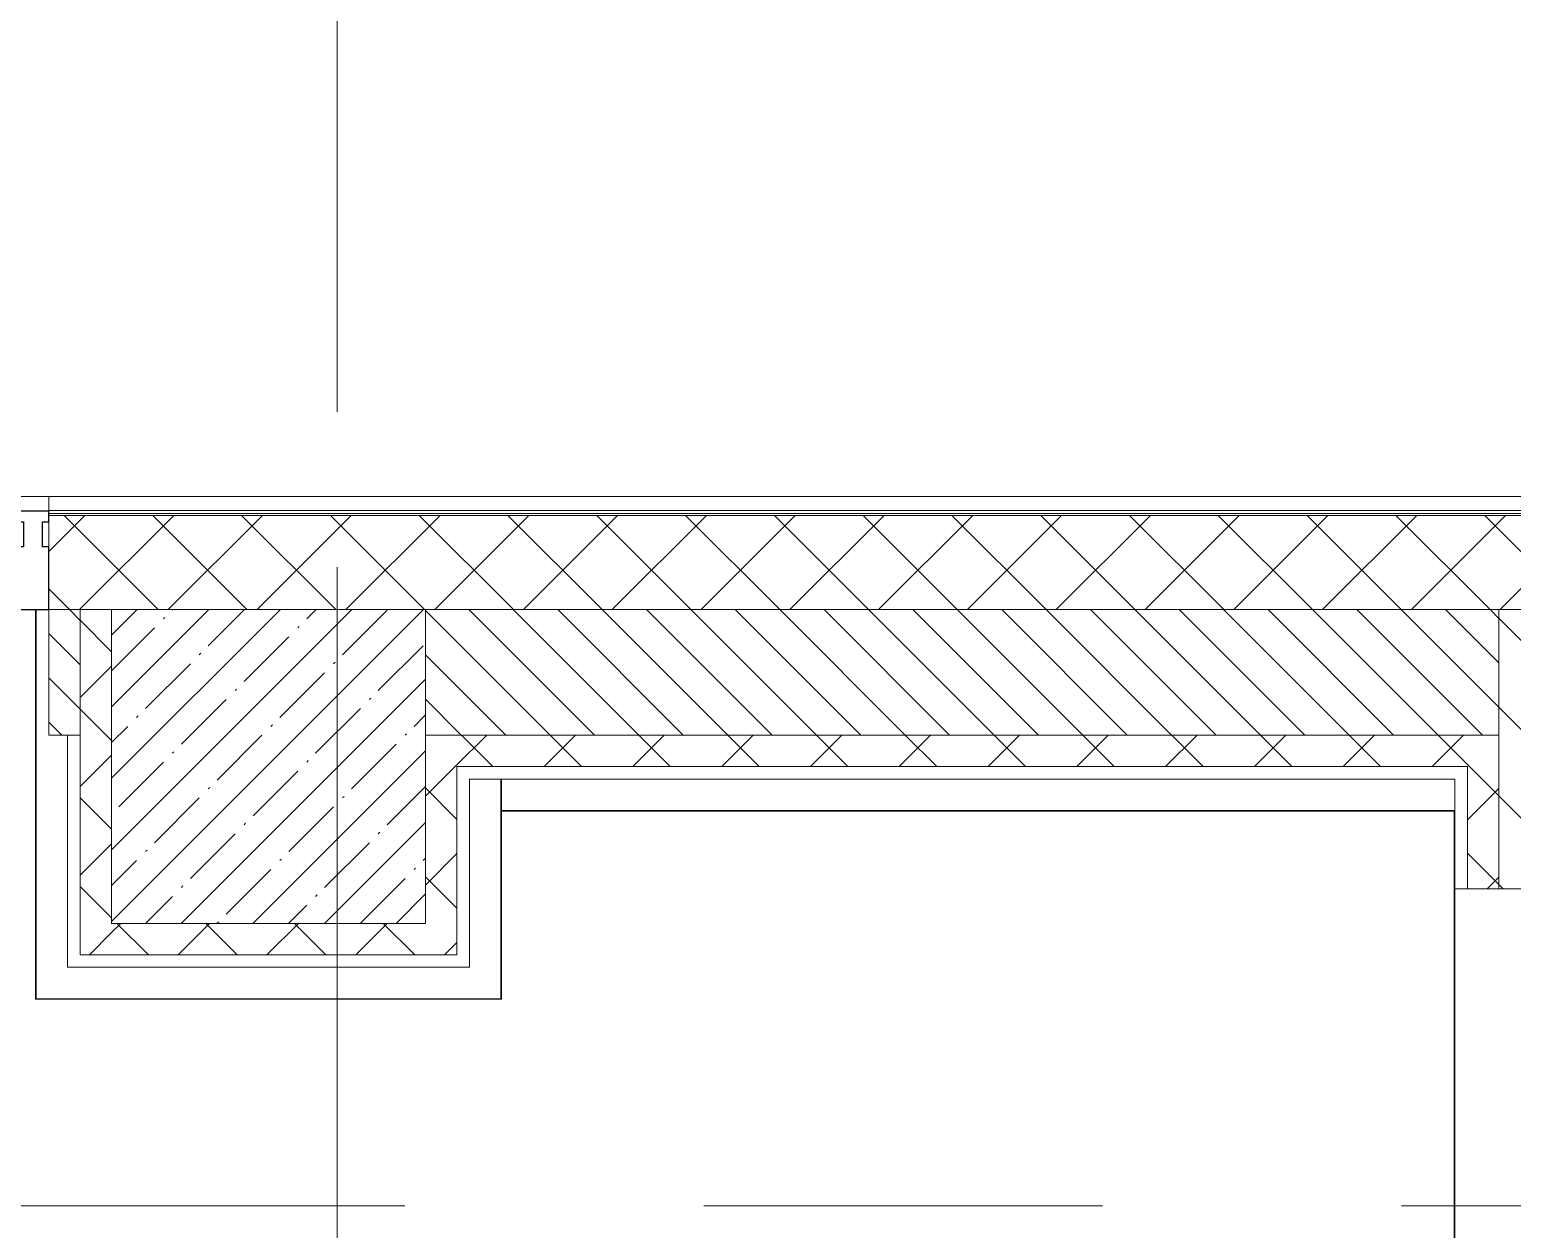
# Model space of a CAD drawing. Header units: millimetres. Extents: x 81494 to 296443, y -8553 to 29000.
# Drawn here: x 115470 to 117831, y 18112 to 20024 of the extents above; entities that cross this region are included whole.
import ezdxf

# ---------------------------------------------------------------- set-up
doc = ezdxf.new("R2010")
doc.units = ezdxf.units.MM
doc.linetypes.add('Осевая', pattern=[3175, 635, -476.25, 1587.5, -476.25])
for name, color, linetype, lineweight in [('A-GLAZ-CWMG', 7, 'Continuous', 9), ('A-GLAZ-CWMG-1', 7, 'Continuous', 25), ('A-WALL', 7, 'Continuous', 9), ('I-WALL', 7, 'Continuous', 9), ('S-COLS', 7, 'Continuous', 9), ('Оси', 7, 'Continuous', 9), ('Оси-2', 7, 'Осевая', 9)]:
    doc.layers.add(name, color=color, linetype=linetype, lineweight=lineweight)
doc.layers.add('A-WALL-1', color=9, linetype='Continuous', lineweight=9, true_color=0x808080)
doc.layers.add('A-WALL-FNSH-1', color=9, linetype='Continuous', lineweight=9, true_color=0x808080)
pattern_1 = [(45, (0, 0), (-70.71068, 70.71068), []), (135, (0, 0), (-70.71068, -70.71068), [])]

# ---------------------------------------------------------------- blocks, each defined once
blk = doc.blocks.new('Прямоугольный импост - Импост структурный с накладкой - 160мм-22852563-План расстановки мебели и оборудования 1 этажа в осях 23_1-33')
at = {"layer": 'A-GLAZ-CWMG-1'}
for p, q in [((-50, 40), (-50, 140)), ((-50, 140), (0, 140)), ((0, 140), (0, 40)), ((-40, 40), (-50, 40)), ((-40, 0), (-40, 40)), ((-10, 40), (-10, 0)), ((0, 40), (-10, 40)), ((-50, -17), (-50, 0)), ((-50, 0), (-40, 0)), ((-10, 0), (0, 0)), ((0, 0), (0, -17)), ((0, -17), (-50, -17))]:
    blk.add_line(p, q, dxfattribs=at)
blk = doc.blocks.new('BSC_Колонна _Прямоугольная - 500х500-V17-План расстановки мебели и оборудования 1 этажа в осях 23_1-33')
at = {"layer": 'S-COLS'}
h = blk.add_hatch(dxfattribs=at)
h.set_pattern_fill('FP_56', color=256, style=0, pattern_type=2)
h.set_pattern_definition([(45, (-115850.45, -18850), (-57.024626, 57.024626), []), (45, (-115793.42, -18850), (-57.024626, 57.024626), [100.806, -20.161, 3.353, -16.808])])
h.paths.add_polyline_path([(-250, -250), (250, -250), (250, 250), (-250, 250), (-250, 148.5)])
for p, q in [((250, 250), (-250, 250)), ((-250, 250), (-250, -250)), ((250, -250), (250, 250)), ((-250, -250), (250, -250))]:
    blk.add_line(p, q, dxfattribs=at)

msp = doc.modelspace()

# ---------------------------------------------------------------- hatches: boundary and pattern name
at = {"layer": 'A-WALL'}
h = msp.add_hatch(dxfattribs=at)
h.set_pattern_fill('FP_5', color=256, style=0, pattern_type=2)
h.set_pattern_definition(pattern_1)
h.paths.add_polyline_path([(120860, 19100), (120860, 19250), (119418, 19250), (119418, 19100), (120857, 19100)])
h.paths.add_polyline_path([(118202, 19100), (118202, 19250), (115500.4, 19250), (115500.4, 19100), (118010, 19100)])
h.paths.add_polyline_path([(112908.8, 19100), (112850.4, 19180.7), (112850.4, 19250), (112790.5, 19250), (112800.4, 19236.2), (112800.4, 19100), (112902.7, 19100)])
h = msp.add_hatch(dxfattribs=at)
h.set_pattern_fill('FP_1', color=256, style=0, pattern_type=2)
h.set_pattern_definition([(135, (0, 0), (-35.35534, -35.35534), [])])
h.paths.add_polyline_path([(117458.7, 18900), (117810, 18900), (117810, 19100), (116100.4, 19100), (116100.4, 18900)])
h.paths.add_polyline_path([(115500.4, 18900), (115550.4, 18900), (115550.4, 19100), (115500.4, 19100), (115500.4, 18998.5)])
h.paths.add_polyline_path([(112800.4, 18900), (112850.4, 18900), (112850.4, 19100), (112800.4, 19100), (112800.4, 18998.5)])
h.paths.add_polyline_path([(112750.4, 18900), (112750.4, 19100), (111050, 19100), (111050, 18900), (111968.5, 18900)])
at = {"layer": 'I-WALL'}
h = msp.add_hatch(dxfattribs=at)
h.set_pattern_fill('FP_5', color=256, style=0, pattern_type=2)
h.set_pattern_definition(pattern_1)
h.paths.add_polyline_path([(115600.4, 18550), (115600.4, 19100), (115550.4, 19100), (115550.4, 18550)])
h = msp.add_hatch(dxfattribs=at)
h.set_pattern_fill('FP_4', color=256, style=0, pattern_type=2)
h.set_pattern_definition([(135, (0, 0), (-70.71068, -70.71068), [])])
h.paths.add_polyline_path([(117810, 16450), (118010, 16450), (118010, 17675), (117810, 17675), (117810, 16520)])
h.paths.add_polyline_path([(117810, 18655), (118010, 18655), (118010, 19100), (117810, 19100), (117810, 18900)])
h = msp.add_hatch(dxfattribs=at)
h.set_pattern_fill('FP_5', color=256, style=0, pattern_type=2)
h.set_pattern_definition(pattern_1)
h.paths.add_polyline_path([(117740, 18850), (117760, 18850), (117760, 18900), (116100.4, 18900), (116100.4, 18850), (117458.7, 18850)])
h = msp.add_hatch(dxfattribs=at)
h.set_pattern_fill('FP_5', color=256, style=0, pattern_type=2)
h.set_pattern_definition(pattern_1)
h.paths.add_polyline_path([(117810, 16500), (117810, 17675), (117760, 17675), (117760, 16500)])
h.paths.add_polyline_path([(117810, 18655), (117810, 18900), (117760, 18900), (117760, 18655)])
h = msp.add_hatch(dxfattribs=at)
h.set_pattern_fill('FP_5', color=256, style=0, pattern_type=2)
h.set_pattern_definition(pattern_1)
h.paths.add_polyline_path([(116100.4, 18600), (116150.4, 18600), (116150.4, 18850), (116100.4, 18850), (116100.4, 18830)])
h = msp.add_hatch(dxfattribs=at)
h.set_pattern_fill('FP_5', color=256, style=0, pattern_type=2)
h.set_pattern_definition(pattern_1)
h.paths.add_polyline_path([(116100.4, 18550), (116150.4, 18550), (116150.4, 18600), (115600.4, 18600), (115600.4, 18550)])

# ---------------------------------------------------------------- linework, layer by layer
at = {"layer": 'A-WALL'}
for p, q in [((115352.4, 19280), (124672.1, 19280)), ((115500.4, 19280), (115500.4, 19258)), ((118205, 19253), (115500.4, 19253)), ((118202, 19250), (115500.4, 19250)), ((115600.4, 19100), (115500.4, 19100)), ((115550.4, 19100), (115550.4, 18550)), ((116100.4, 19100), (118210, 19100)), ((117810, 18655), (117810, 19100)), ((115530.4, 18900), (115550.4, 18900)), ((116150.4, 18850), (117760, 18850)), ((116150.4, 18850), (116150.4, 18550)), ((117760, 18850), (117760, 18655)), ((117740, 18655), (117740, 18780)), ((116150.4, 18550), (115550.4, 18550))]:
    msp.add_line(p, q, dxfattribs=at)
at = {"layer": 'A-WALL-1'}
for p, q in [((115500.4, 19250), (115500.4, 18900)), ((115500.4, 18900), (115530.4, 18900)), ((116100.4, 18900), (117810, 18900)), ((117760, 18655), (118030, 18655))]:
    msp.add_line(p, q, dxfattribs=at)
at = {"layer": 'A-WALL-FNSH-1'}
for p, q in [((118210, 19258), (115500.4, 19258)), ((115500.4, 19258), (115500.4, 19250)), ((115530.4, 18900), (115530.4, 18530)), ((116170.4, 18830), (117740, 18830)), ((116170.4, 18530), (116170.4, 18830)), ((117740, 18830), (117740, 18780)), ((117740, 18780), (116221.4, 18780)), ((116221.4, 18779), (117739, 18779)), ((117739, 18779), (117739, 16522)), ((117740, 18655), (117760, 18655)), ((115530.4, 18530), (116170.4, 18530))]:
    msp.add_line(p, q, dxfattribs=at)
at = {"layer": 'I-WALL'}
for p, q in [((115479.4, 18479), (115479.4, 19100)), ((115480.4, 19100), (115480.4, 18480)), ((116220.4, 18480), (116220.4, 18830)), ((116221.4, 18830), (116221.4, 18479)), ((117740, 17675), (117740, 18655)), ((116221.4, 18479), (115479.4, 18479)), ((115480.4, 18480), (116220.4, 18480))]:
    msp.add_line(p, q, dxfattribs=at)
at = {"layer": 'Оси'}
msp.add_line((115960, 19415.1), (115960, 21915.1), dxfattribs=at)
at = {"layer": 'Оси-2'}
for p, q in [((115960, 593.7), (115960, 19415.1)), ((84793.9, 18150), (122455, 18150))]:
    msp.add_line(p, q, dxfattribs=at)

# ---------------------------------------------------------------- block references
at = {"layer": 'A-GLAZ-CWMG', "extrusion": (0, 0, -1), "rotation": 180}
msp.add_blockref('Прямоугольный импост - Импост структурный с накладкой - 160мм-22852563-План расстановки мебели и оборудования 1 этажа в осях 23_1-33', (-115500.4, 19240), dxfattribs=at)
at = {"layer": 'S-COLS'}
msp.add_blockref('BSC_Колонна _Прямоугольная - 500х500-V17-План расстановки мебели и оборудования 1 этажа в осях 23_1-33', (115850.4, 18850), dxfattribs=at)

doc.saveas('drawing.dxf')
